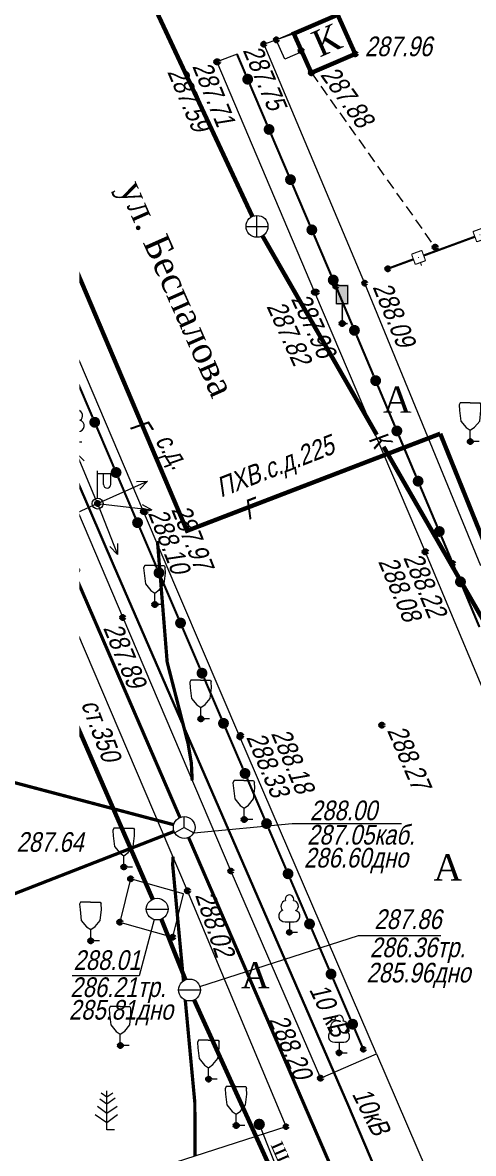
# Model space of a CAD drawing. Header units: metres. Extents: x 5191936 to 10384803, y 4968796 to 9938221.
# Drawn here: x 5192322.4 to 5192343, y 4969056.1 to 4969107.9 of the extents above; entities that cross this region are included whole.
import ezdxf

# ---------------------------------------------------------------- set-up
doc = ezdxf.new("R2010")
doc.units = ezdxf.units.M
for name, pattern in [('COMMUN', [6, 5, -1]), ('DASHED', [0.75, 0.5, -0.25]), ('DASHEDX2', [1.5, 1, -0.5])]:
    doc.linetypes.add(name, pattern=pattern)
doc.layers.get('0').update_dxf_attribs({"lineweight": 18})
for name, color, linetype, lineweight in [('51361400', 7, 'Continuous', 18), ('51361800', 7, 'Continuous', 18), ('51361960', 7, 'Continuous', 18), ('51472300', 7, 'Continuous', 18), ('71133100', 7, 'Continuous', 18), ('71133200', 7, 'Continuous', 18), ('71133600', 7, 'Continuous', 18), ('82211000', 7, 'Continuous', 18), ('82212100', 7, 'Continuous', 18), ('Commun', 7, 'Continuous', 18), ('GEO_POINTS', 7, 'Continuous', 18), ('Otm', 7, 'Continuous', 18), ('R_Поверхность9_CNT-MAJ', 7, 'Continuous', 18), ('Sit', 7, 'Continuous', 18), ('Text', 7, 'Continuous', 18), ('Text_com', 7, 'Continuous', 18), ('Us_znak', 7, 'Continuous', 18), ('Us_znak_fon', 7, 'Continuous', 18), ('Рамка и сетка', 7, 'Continuous', 18)]:
    doc.layers.add(name, color=color, linetype=linetype, lineweight=lineweight)
doc.styles.add('eskd', font='ESKD1.shx', dxfattribs={"width": 1.2, "oblique": 15})
doc.styles.get("Standard").update_dxf_attribs({"font": 'arial.ttf', "width": 0.8, "oblique": 13, "height": 0.9})
doc.styles.add('style1', font='times.ttf', dxfattribs={"height": 1})
doc.linetypes.add('KABELww_500', pattern='A,0.0001,-0.4,[131,ltypeshp.shx,S=0.4,R=90,X=0.4,Y=-0.4],0.2,[131,ltypeshp.shx,S=0.2,R=90,X=0.4,Y=-0.2],3.6,[131,ltypeshp.shx,S=0.2,R=-90,X=-0.4,Y=0.2],0.2,[131,ltypeshp.shx,S=0.4,R=-90,X=-0.4,Y=0.4],-0.8,4,-0.4', length=9.6001)
doc.linetypes.add('ПОДЗ_ЛИНИИ_СВЯЗИ', pattern='A,4.8,-0.2,[133,ltypeshp.shx,S=0.2,R=0,X=-0.2,Y=0],-0.2,4.8,-2', length=12)

# ---------------------------------------------------------------- blocks, each defined once
blk = doc.blocks.new('71133200')
for p, q in [((-0.924145, 3.560442), (-1.024145, 3.360442)), ((-1.024145, 3.360442), (-0.977382, 2.864397)), ((-0.024145, 3.560442), (-0.924145, 3.560442)), ((-0.024145, 3.560442), (0.875855, 3.560442)), ((0.875855, 3.560442), (0.958164, 3.395824)), ((0.975974, 2.864397), (0.958164, 3.395824)), ((-0.977382, 2.864397), (-0.861899, 1.88241)), ((0.861899, 1.88241), (0.975974, 2.864397)), ((-0.861899, 1.88241), (-0.374616, 1.28565)), ((-0.374616, 1.28565), (0, 1.039723)), ((0, 1.039723), (0.401375, 1.321765)), ((0, 0), (0, 1.039723)), ((0.401375, 1.321765), (0.861899, 1.88241)), ((0.8, 0), (0, 0))]:
    blk.add_line(p, q)
at = {"style": 'eskd', "oblique": 14.99997778}
blk.add_attdef('Z', (1.873004, -0.239356), '', height=2, dxfattribs=at)
blk = doc.blocks.new('71133100')
for p, q in [((-0.39, 0.96), (0.43, 0.96)), ((0, 0.96), (0, 0)), ((0, 0), (0.75, 0))]:
    blk.add_line(p, q)
for centre, radius, start, end in [((0.01, 3.04), 0.39, 339.52, 198.62), ((-0.26, 2.38), 0.52, 101.09, 227.21), ((0.33, 2.4), 0.5, 301.87, 85.62), ((-0.44, 1.5), 0.538, 107.1058, 275.2306), ((0.46, 1.48), 0.52, 267.04, 76.7)]:
    blk.add_arc(centre, radius, start, end)
at = {"style": 'eskd', "oblique": 15}
blk.add_attdef('Z', (1.7, -0.17), '', height=2, dxfattribs=at)
blk = doc.blocks.new('71133600')
for p, q in [((-0.52, 3.39), (0, 3.02)), ((0, 3.02), (0.55, 3.39)), ((-0.86, 2.16), (0, 1.51)), ((0, 1.51), (0.96, 2.16))]:
    blk.add_line(p, q)
for points in [[(0.71, 0), (0, 0), (0, 3.55)], [(-0.64, 2.84), (0, 2.37), (0, 2.37), (0.78, 2.93)], [(-1.05, 1.38), (0, 0.67), (1, 1.38)]]:
    blk.add_lwpolyline(points)
at = {"style": 'eskd', "oblique": 15}
blk.add_attdef('Z', (2.03, -0.19), '', height=2, dxfattribs=at)
blk = doc.blocks.new('51472300')
for p, q in [((0, 0.5), (0, 3)), ((0, 2.75), (1.5, 2.75)), ((0.54, 1.74), (0.54, 2.75)), ((1.2, 1.74), (1.2, 2.75))]:
    blk.add_line(p, q)
at = {"color": 7}
for radius in [0.5, 0.05]:
    blk.add_circle((0, 0), radius, dxfattribs=at)
blk.add_arc((0.87, 1.75), 0.331, 182.1567, 357.8433)
at = {"oblique": 15}
blk.add_attdef('Z', (1.02, -1.37), '', height=2, dxfattribs=at)
blk = doc.blocks.new('NAPR')
at = {"layer": 'Us_znak', "color": 0, "linetype": 'Continuous', "lineweight": -2}
for p in [(-0.191, 2.038), (0.189, 2.037)]:
    blk.add_line(p, (0, 2.5), dxfattribs=at)
blk.add_lwpolyline([(0, 0), (0, 2.5)], dxfattribs=at)
blk = doc.blocks.new('KOVER')
at = {"layer": 'Us_znak', "lineweight": -2}
blk.add_hatch(color=0, dxfattribs=at).paths.add_polyline_path([(-0.21, 0, 1), (0.21, 0, 1)])
at = {"layer": 'Us_znak_fon', "true_color": 0xffffff}
blk.add_hatch(color=7, dxfattribs=at).paths.add_polyline_path([(-0.26, 0, 1), (0.26, 0, 1)])
at = {"layer": 'Us_znak', "color": 0, "lineweight": -2}
blk.add_circle((0, 0), 0.21, dxfattribs=at)
blk = doc.blocks.new('ZNAK')
at = {"layer": 'Us_znak_fon', "true_color": 0xffffff}
blk.add_hatch(color=7, dxfattribs=at).paths.add_polyline_path([(0.3, 1.8), (-0.3, 1.8), (-0.3, 0.85), (-0.05, 0.85), (-0.05, -0.05), (0.25, -0.05), (0.25, 0.05), (0.05, 0.05), (0.05, 0.85), (0.3, 0.85)])
at = {"layer": 'Us_znak', "color": 0, "linetype": 'Continuous', "lineweight": -2, "ltscale": 10}
blk.add_lwpolyline([(-0.25, 1.75), (0.25, 1.75), (0.25, 0.9), (-0.25, 0.9)], close=True, dxfattribs=at)
at = {"layer": 'Us_znak', "linetype": 'DASHEDX2', "ltscale": 10}
blk.add_lwpolyline([(0, 0.9), (0, 0), (0.25, 0)], dxfattribs=at)
blk = doc.blocks.new('*U47')
at = {"layer": '82212100', "linetype": 'Continuous', "ltscale": 0.5}
for points in [[(5192343.338, 4969098.199, 1), (5192343.291, 4969098.182, 1)], [(5192340.522, 4969097.164, 1), (5192340.475, 4969097.147, 1)]]:
    blk.add_hatch(color=256, dxfattribs=at).paths.add_polyline_path(points, flags=0)
for points, const_width in [([(5192340.733, 4969097.242), (5192343.08, 4969098.104)], 0.1), ([(5192342.994, 4969098.339), (5192343.463, 4969098.511)], 0.05), ([(5192343.166, 4969097.869), (5192342.994, 4969098.339)], 0.05), ([(5192343.463, 4969098.511), (5192343.636, 4969098.042)], 0.05), ([(5192343.636, 4969098.042), (5192343.166, 4969097.869)], 0.05), ([(5192343.401, 4969097.956), (5192343.453, 4969097.815)], 0.05), ([(5192340.178, 4969097.304), (5192340.647, 4969097.477)], 0.05), ([(5192340.35, 4969096.835), (5192340.178, 4969097.304)], 0.05), ([(5192340.647, 4969097.477), (5192340.82, 4969097.007)], 0.05), ([(5192340.82, 4969097.007), (5192340.35, 4969096.835)], 0.05), ([(5192340.585, 4969096.921), (5192340.637, 4969096.78)], 0.05)]:
    blk.add_lwpolyline(points, dxfattribs=dict(at, const_width=const_width))
at = {"layer": '82212100', "ltscale": 0.5, "const_width": 0.1}
blk.add_lwpolyline([(5192343.549, 4969098.276), (5192343.628, 4969098.305)], dxfattribs=at)
at = {"layer": '82212100', "linetype": 'Continuous', "ltscale": 0.5, "flags": 128}
blk.add_lwpolyline([(5192339.091, 4969096.639, 0.1, 0.1, 0), (5192340.264, 4969097.07, 0, 0, 0)], format="xyseb", dxfattribs=at)
blk = doc.blocks.new('*U58')
at = {"layer": '82211000', "linetype": 'Continuous', "ltscale": 0.5}
for points in [[(5192318.876, 4969103.266, 1), (5192318.535, 4969103.632, 1)], [(5192320.791, 4969100.965, 1), (5192320.465, 4969101.344, 1)], [(5192321.829, 4969098.573, 1), (5192321.632, 4969099.033, 1)], [(5192322.81, 4969096.273, 1), (5192322.614, 4969096.733, 1)], [(5192323.791, 4969093.974, 1), (5192323.595, 4969094.434, 1)], [(5192324.772, 4969091.675, 1), (5192324.576, 4969092.135, 1)], [(5192325.753, 4969089.375, 1), (5192325.557, 4969089.835, 1)], [(5192326.735, 4969087.076, 1), (5192326.538, 4969087.536, 1)], [(5192327.717, 4969084.777, 1), (5192327.52, 4969085.236, 1)], [(5192328.702, 4969082.479, 1), (5192328.505, 4969082.939, 1)], [(5192329.687, 4969080.182, 1), (5192329.49, 4969080.641, 1)], [(5192330.673, 4969077.884, 1), (5192330.476, 4969078.343, 1)], [(5192331.658, 4969075.586, 1), (5192331.461, 4969076.046, 1)], [(5192332.644, 4969073.289, 1), (5192332.447, 4969073.748, 1)], [(5192333.63, 4969070.992, 1), (5192333.433, 4969071.451, 1)], [(5192334.616, 4969068.694, 1), (5192334.419, 4969069.154, 1)], [(5192335.602, 4969066.397, 1), (5192335.405, 4969066.857, 1)], [(5192336.589, 4969064.1, 1), (5192336.391, 4969064.559, 1)], [(5192337.575, 4969061.803, 1), (5192337.378, 4969062.262, 1)]]:
    blk.add_hatch(color=256, dxfattribs=at).paths.add_polyline_path(points, flags=0)
at = {"layer": '82211000', "ltscale": 0.5, "const_width": 0.1}
blk.add_lwpolyline([(5192318.528, 4969103.624, 0.104596), (5192317.469, 4969104.242, 0.104596)], format="xyb", dxfattribs=at)
at = {"layer": '82211000', "linetype": 'Continuous', "ltscale": 0.5}
for points in [[(5192320.465, 4969101.344, 0.1, 0.1, -0.006177), (5192318.898, 4969103.219, 0.1, 0.1, 0.004219), (5192318.868, 4969103.259, 0, 0, 0)], [(5192321.632, 4969099.033, 0.1, 0.1, 0), (5192320.824, 4969100.927, 0.1, 0.1, -0.000126), (5192320.791, 4969100.965, 0, 0, 0)], [(5192327.52, 4969085.236, 0.1, 0.1, 0), (5192327.476, 4969085.338, 0.1, 0.1, 0), (5192326.735, 4969087.076, 0, 0, 0)], [(5192332.447, 4969073.748, 0.1, 0.1, 0), (5192331.9, 4969075.021, 0.1, 0.1, 0), (5192331.658, 4969075.586, 0, 0, 0)]]:
    blk.add_lwpolyline(points, format="xyseb", dxfattribs=at)
at = {"layer": '82211000', "linetype": 'Continuous', "ltscale": 0.5, "const_width": 0.1}
for points in [[(5192322.614, 4969096.733), (5192321.829, 4969098.573)], [(5192323.595, 4969094.434), (5192322.81, 4969096.273)], [(5192324.576, 4969092.135), (5192323.791, 4969093.974)], [(5192325.557, 4969089.835), (5192324.772, 4969091.675)], [(5192326.538, 4969087.536), (5192325.753, 4969089.375)], [(5192328.505, 4969082.939), (5192327.717, 4969084.777)], [(5192329.49, 4969080.641), (5192328.702, 4969082.479)], [(5192330.476, 4969078.343), (5192329.687, 4969080.182)], [(5192331.461, 4969076.046), (5192330.673, 4969077.884)], [(5192333.433, 4969071.451), (5192332.644, 4969073.289)], [(5192334.419, 4969069.154), (5192333.63, 4969070.992)], [(5192335.405, 4969066.857), (5192334.616, 4969068.694)], [(5192336.391, 4969064.559), (5192335.602, 4969066.397)], [(5192337.378, 4969062.262), (5192336.589, 4969064.1)]]:
    blk.add_lwpolyline(points, dxfattribs=at)
at = {"layer": '82211000', "linetype": 'Continuous', "ltscale": 0.5, "flags": 128}
blk.add_lwpolyline([(5192337.969, 4969060.884, 0.1, 0.1, 0), (5192337.575, 4969061.803, 0, 0, 0)], format="xyseb", dxfattribs=at)
blk = doc.blocks.new('*U62')
at = {"layer": '82211000', "linetype": 'Continuous', "ltscale": 0.5}
for points in [[(5192332.57, 4969105.548, 1), (5192332.766, 4969105.088, 1)], [(5192333.55, 4969103.248, 1), (5192333.746, 4969102.788, 1)], [(5192334.53, 4969100.948, 1), (5192334.726, 4969100.488, 1)], [(5192335.51, 4969098.648, 1), (5192335.706, 4969098.188, 1)], [(5192336.49, 4969096.348, 1), (5192336.686, 4969095.888, 1)], [(5192337.464, 4969094.046, 1), (5192337.659, 4969093.585, 1)], [(5192338.437, 4969091.743, 1), (5192338.631, 4969091.282, 1)], [(5192339.409, 4969089.439, 1), (5192339.603, 4969088.979, 1)], [(5192340.381, 4969087.136, 1), (5192340.575, 4969086.675, 1)], [(5192341.353, 4969084.833, 1), (5192341.547, 4969084.372, 1)], [(5192342.324, 4969082.529, 1), (5192342.517, 4969082.068, 1)]]:
    blk.add_hatch(color=256, dxfattribs=at).paths.add_polyline_path(points, flags=0)
at = {"layer": '82211000', "linetype": 'Continuous', "ltscale": 0.5, "flags": 128}
blk.add_lwpolyline([(5192332.178, 4969106.468, 0.1, 0.1, 0), (5192332.57, 4969105.548, 0, 0, 0)], format="xyseb", dxfattribs=at)
at = {"layer": '82211000', "linetype": 'Continuous', "ltscale": 0.5, "const_width": 0.1}
for points in [[(5192332.766, 4969105.088), (5192333.55, 4969103.248)], [(5192333.746, 4969102.788), (5192334.53, 4969100.948)], [(5192334.726, 4969100.488), (5192335.51, 4969098.648)], [(5192335.706, 4969098.188), (5192336.49, 4969096.348)], [(5192337.659, 4969093.585), (5192338.437, 4969091.743)], [(5192338.631, 4969091.282), (5192339.409, 4969089.439)], [(5192339.603, 4969088.979), (5192340.381, 4969087.136)], [(5192340.575, 4969086.675), (5192341.353, 4969084.833)], [(5192342.517, 4969082.068), (5192343.291, 4969080.224)]]:
    blk.add_lwpolyline(points, dxfattribs=at)
at = {"layer": '82211000', "linetype": 'Continuous', "ltscale": 0.5}
for points in [[(5192336.686, 4969095.888, 0.1, 0.1, 0), (5192336.711, 4969095.831, 0.1, 0.1, 0), (5192337.464, 4969094.046, 0, 0, 0)], [(5192341.547, 4969084.372, 0.1, 0.1, 0), (5192342.066, 4969083.144, 0.1, 0.1, 0), (5192342.324, 4969082.529, 0, 0, 0)]]:
    blk.add_lwpolyline(points, format="xyseb", dxfattribs=at)
blk = doc.blocks.new('51361400a')
at = {"style": 'eskd', "oblique": 15}
for tag, p in [('Z', (1.72, 1.4)), ('Z1', (1.72, -1)), ('Z2', (1.72, -3.4))]:
    blk.add_attdef(tag, p, '', height=2, dxfattribs=at)
at = {"color": 7}
blk.add_wipeout([(-0.1, 1), (-0.29, 0.96), (-0.47, 0.89), (-0.64, 0.78), (-0.78, 0.64), (-0.89, 0.47), (-0.96, 0.29), (-1, 0.1), (-1, -0.1), (-0.96, -0.29), (-0.89, -0.47), (-0.78, -0.64), (-0.64, -0.78), (-0.47, -0.89), (-0.29, -0.96), (-0.1, -1), (0.1, -1), (0.29, -0.96), (0.47, -0.89), (0.64, -0.78), (0.78, -0.64), (0.89, -0.47), (0.96, -0.29), (1, -0.1), (1, 0.1), (0.96, 0.29), (0.89, 0.47), (0.78, 0.64), (0.64, 0.78), (0.47, 0.89), (0.29, 0.96), (0.1, 1)], dxfattribs=at)
blk.add_line((-1, 0), (1, 0))
blk.add_circle((0, 0), 1)
blk = doc.blocks.new('51361960a')
at = {"style": 'eskd', "oblique": 15}
for tag, p in [('Z', (1.72, 1.4)), ('Z1', (1.72, -1)), ('Z2', (1.72, -3.4))]:
    blk.add_attdef(tag, p, '', height=2, dxfattribs=at)
at = {"color": 7}
blk.add_wipeout([(-0.1, 1), (-0.29, 0.96), (-0.47, 0.89), (-0.64, 0.78), (-0.78, 0.64), (-0.89, 0.47), (-0.96, 0.29), (-1, 0.1), (-1, -0.1), (-0.96, -0.29), (-0.89, -0.47), (-0.78, -0.64), (-0.64, -0.78), (-0.47, -0.89), (-0.29, -0.96), (-0.1, -1), (0.1, -1), (0.29, -0.96), (0.47, -0.89), (0.64, -0.78), (0.78, -0.64), (0.89, -0.47), (0.96, -0.29), (1, -0.1), (1, 0.1), (0.96, 0.29), (0.89, 0.47), (0.78, 0.64), (0.64, 0.78), (0.47, 0.89), (0.29, 0.96), (0.1, 1)], dxfattribs=at)
blk.add_wipeout([(-0.1, 1), (-0.29, 0.96), (-0.47, 0.89), (-0.64, 0.78), (-0.78, 0.64), (-0.89, 0.47), (-0.96, 0.29), (-1, 0.1), (-1, -0.1), (-0.96, -0.29), (-0.89, -0.47), (-0.78, -0.64), (-0.64, -0.78), (-0.47, -0.89), (-0.29, -0.96), (-0.1, -1), (0.1, -1), (0.29, -0.96), (0.47, -0.89), (0.64, -0.78), (0.78, -0.64), (0.89, -0.47), (0.96, -0.29), (1, -0.1), (1, 0.1), (0.96, 0.29), (0.89, 0.47), (0.78, 0.64), (0.64, 0.78), (0.47, 0.89), (0.29, 0.96), (0.1, 1)], dxfattribs=at)
for q in [(-0.87, -0.5), (0, 1), (0.87, -0.5)]:
    blk.add_line((0, 0), q)
blk.add_circle((0, 0), 1)
blk = doc.blocks.new('51361800a')
at = {"style": 'eskd', "oblique": 15}
for tag, p in [('Z', (1.72, 1.4)), ('Z1', (1.72, -1)), ('Z2', (1.72, -3.4))]:
    blk.add_attdef(tag, p, '', height=2, dxfattribs=at)
at = {"color": 7}
blk.add_wipeout([(-0.1, 1), (-0.29, 0.96), (-0.47, 0.89), (-0.64, 0.78), (-0.78, 0.64), (-0.89, 0.47), (-0.96, 0.29), (-1, 0.1), (-1, -0.1), (-0.96, -0.29), (-0.89, -0.47), (-0.78, -0.64), (-0.64, -0.78), (-0.47, -0.89), (-0.29, -0.96), (-0.1, -1), (0.1, -1), (0.29, -0.96), (0.47, -0.89), (0.64, -0.78), (0.78, -0.64), (0.89, -0.47), (0.96, -0.29), (1, -0.1), (1, 0.1), (0.96, 0.29), (0.89, 0.47), (0.78, 0.64), (0.64, 0.78), (0.47, 0.89), (0.29, 0.96), (0.1, 1)], dxfattribs=at)
for p, q in [((-1, 0), (1, 0)), ((0, -1), (0, 1))]:
    blk.add_line(p, q)
blk.add_circle((0, 0), 1)

msp = doc.modelspace()

# ---------------------------------------------------------------- linework, layer by layer
at = {"color": 192, "linetype": 'ПОДЗ_ЛИНИИ_СВЯЗИ', "lineweight": 60, "ltscale": 0.4, "const_width": 0.15, "flags": 128}
for points, elevation in [([(5192329.562, 4969071.503), (5192292.664, 4969156.736)], 290.074), ([(5192297.217, 4969079.642), (5192329.277, 4969071.172)], 287.444), ([(5192329.295, 4969070.862), (5192320.731, 4969067.523)], 290.074), ([(5192362.707, 4968994.942), (5192329.96, 4969070.585)], 290.074)]:
    msp.add_lwpolyline(points, dxfattribs=dict(at, elevation=elevation))
at = {"layer": 'Commun', "color": 4, "linetype": 'COMMUN', "ltscale": 0.7, "const_width": 0.2, "elevation": 287.906, "flags": 128}
for points in [[(5192293.291, 4969170.842), (5192329.917, 4969084.562)], [(5192341.493, 4969089.082), (5192372.739, 4969011.765)]]:
    msp.add_lwpolyline(points, dxfattribs=at)
at = {"layer": 'Commun', "color": 1, "linetype": 'KABELww_500', "lineweight": 30, "flags": 128}
msp.add_lwpolyline([(5192313.741, 4969113.03), (5192318.688, 4969101.205), (5192326.535, 4969083.027), (5192337.274, 4969058.319), (5192355.261, 4969016.032), (5192359.208, 4969007.01), (5192365.761, 4968992.071), (5192384.47, 4968949.726), (5192398.816, 4968916.917), (5192412.72, 4968884.388), (5192424.626, 4968856.733), (5192424.626, 4968856.733)], dxfattribs=at)
at = {"layer": 'Commun', "color": 32, "linetype": 'COMMUN', "ltscale": 0.7, "const_width": 0.2, "elevation": 288.999, "flags": 128}
for points in [[(5192332.882, 4969099.033), (5192327.85, 4969109.792)], [(5192338.583, 4969089.031), (5192333.344, 4969098.145)], [(5192353.544, 4969063.005), (5192338.897, 4969088.484)]]:
    msp.add_lwpolyline(points, dxfattribs=at)
at = {"layer": 'Commun', "color": 106, "linetype": 'COMMUN', "ltscale": 0.7, "const_width": 0.2, "flags": 128}
for points, elevation in [([(5192312.164, 4969104.826), (5192323.853, 4969077.999)], 285.381), ([(5192324.229, 4969077.137), (5192328.312, 4969067.764)], 285.381), ([(5192329.819, 4969064.067), (5192328.71, 4969066.846)], 288.015), ([(5192330.211, 4969063.147), (5192353.841, 4969011.103), (5192382.537, 4968939.632), (5192407.44, 4968884.601)], 288.015)]:
    msp.add_lwpolyline(points, dxfattribs=dict(at, elevation=elevation))
at = {"layer": 'GEO_POINTS', "lineweight": 60}
for centre in [(5192333.401, 4969106.92, 287.746), (5192333.98, 4969107.124, 287.753), (5192335.118, 4969106.625, 287.851), (5192337.597, 4969106.475, 287.963), (5192331.253, 4969106.111, 287.59), (5192331.29, 4969106.118, 287.71), (5192335.586, 4969105.611, 287.88), (5192341.262, 4969097.629, 288.127), (5192339.091, 4969096.639, 288.09), (5192335.733, 4969095.565, 287.817), (5192335.803, 4969095.567, 287.956), (5192336.711, 4969095.831, 288.053), (5192338.029, 4969095.983, 288.093), (5192323.023, 4969094.045, 287.914), (5192336.995, 4969094.126, 287.95), (5192324.687, 4969088.708, 287.97), (5192342.87, 4969088.72, 288.201), (5192325.789, 4969085.882, 287.906), (5192322.501, 4969085.514, 287.788), (5192327.89, 4969085.515, 288.1), (5192327.959, 4969085.504, 287.973), (5192340.796, 4969083.675, 288.079), (5192340.827, 4969083.678, 288.22), (5192342.066, 4969083.144, 288.34), (5192328.409, 4969081.262, 288.069), (5192326.939, 4969080.664, 287.891), (5192322.551, 4969079.041, 287.624), (5192330.521, 4969076.015, 288.203), (5192338.813, 4969075.731, 288.266), (5192332.314, 4969075.199, 288.33), (5192332.336, 4969075.255, 288.179), (5192324.209, 4969074.654, 287.733), (5192332.503, 4969071.413, 288.253), (5192329.755, 4969071.05, 288.002), (5192326.994, 4969069.234, 287.895), (5192327.303, 4969068.693, 287.921), (5192331.893, 4969069.051, 288.06), (5192329.91, 4969068.147, 288.024), (5192328.513, 4969067.314, 288.015), (5192326.811, 4969066.71, 287.773), (5192329.232, 4969066.018, 287.839), (5192334.577, 4969066.243, 288.402), (5192325.472, 4969065.849, 287.827), (5192326.83, 4969061.06, 287.882), (5192337.969, 4969060.884, 288.491), (5192336.853, 4969060.728, 288.455), (5192330.876, 4969059.522, 288.015), (5192336.001, 4969059.563, 288.199), (5192332.141, 4969057.396, 288.188), (5192333.197, 4969057.448, 288.199), (5192334.427, 4969057.341, 288.138)]:
    msp.add_circle(centre, 0.06, dxfattribs=at)
at = {"layer": 'R_Поверхность9_CNT-MAJ', "color": 32, "const_width": 0.15, "elevation": 288, "flags": 128}
for points in [[(5192328.533, 4969084.161), (5192328.977, 4969078.621), (5192329.936, 4969074.883), (5192330.085, 4969074.005), (5192330.124, 4969073.197)], [(5192329.242, 4969069.711), (5192329.232, 4969069.314), (5192330.244, 4969058.45), (5192330.259, 4969056.005)]]:
    msp.add_lwpolyline(points, dxfattribs=at)
at = {"layer": 'Sit', "const_width": 0.2, "elevation": 287.963, "flags": 128}
msp.add_lwpolyline([(5192337.597, 4969106.475), (5192335.586, 4969105.611), (5192334.782, 4969107.407), (5192336.793, 4969108.271)], close=True, dxfattribs=at)
at = {"layer": 'Sit', "flags": 128}
for points, elevation in [([(5192333.98, 4969107.124), (5192334.798, 4969107.481), (5192335.184, 4969106.596), (5192334.366, 4969106.239)], 287.753), ([(5192327.303, 4969068.693), (5192326.811, 4969066.71), (5192329.232, 4969066.018), (5192329.724, 4969068.002)], 287.921)]:
    msp.add_lwpolyline(points, close=True, dxfattribs=dict(at, elevation=elevation))
for points, elevation in [([(5192333.401, 4969106.92), (5192334.782, 4969107.407)], 287.746), ([(5192337.597, 4969106.475), (5192335.586, 4969105.611), (5192334.782, 4969107.407)], 287.963), ([(5192332.178, 4969106.468), (5192331.253, 4969106.111)], 287.698), ([(5192333.401, 4969106.92), (5192338.029, 4969095.983), (5192343.334, 4969083.05)], 287.746), ([(5192333.401, 4969106.92), (5192333.401, 4969106.92)], 287.746), ([(5192331.253, 4969106.111), (5192335.733, 4969095.565), (5192340.796, 4969083.675), (5192348.172, 4969066.147), (5192353.406, 4969053.78), (5192357.012, 4969045.085)], 287.59), ([(5192316.629, 4969104.948), (5192321.542, 4969093.376), (5192326.939, 4969080.664), (5192331.893, 4969069.051), (5192336.001, 4969059.563), (5192336.001, 4969059.563)], 287.405), ([(5192328.408, 4969055.412), (5192334.427, 4969057.341), (5192329.91, 4969068.147), (5192322.501, 4969085.514)], 287.961), ([(5192330.204, 4969070.807), (5192334.71, 4969071.225), (5192339.72, 4969071.225)], 290.074), ([(5192328.382, 4969066.825), (5192327.697, 4969064.253), (5192324.625, 4969064.253)], 288.015), ([(5192330.481, 4969063.756), (5192337.741, 4969066.1), (5192341.518, 4969066.1)], 288.015), ([(5192336.001, 4969059.563), (5192338.577, 4969060.674)], 287.405), ([(5192338.577, 4969060.674), (5192342.275, 4969052.099)], 287.405), ([(5192333.197, 4969057.448), (5192334.857, 4969053.276)], 288.199)]:
    msp.add_lwpolyline(points, dxfattribs=dict(at, elevation=elevation))
at = {"layer": 'Sit', "linetype": 'DASHED', "flags": 128}
for points, elevation in [([(5192335.586, 4969105.611), (5192341.359, 4969097.472)], 287.88), ([(5192322.501, 4969085.514), (5192310.036, 4969080.185)], 287.788)]:
    msp.add_lwpolyline(points, dxfattribs=dict(at, elevation=elevation))
at = {"layer": 'Sit', "flags": 128}
for points, elevation in [([(5192338.577, 4969060.674), (5192332.314, 4969075.199), (5192327.89, 4969085.515), (5192321.21, 4969101.169, 0.047662), (5192319.247, 4969103.503, 0.193913), (5192316.629, 4969104.948, 0.065939), (5192314.194, 4969104.922, 0.067327), (5192312.366, 4969104.403), (5192304.957, 4969101.172)], 287.405), ([(5192328.408, 4969055.412, -0.319903), (5192320.577, 4969056.3, 20.412914)], 287.961)]:
    msp.add_lwpolyline(points, format="xyb", dxfattribs=dict(at, elevation=elevation))
at = {"layer": 'Sit', "color": 4, "linetype": 'COMMUN', "ltscale": 0.7, "const_width": 0.2, "elevation": 287.906, "flags": 128}
msp.add_lwpolyline([(5192329.8, 4969084.6), (5192341.493, 4969089.082)], dxfattribs=at)

# ---------------------------------------------------------------- block references
at = {"layer": '51472300', "color": 7, "xscale": 0.5, "yscale": 0.5, "zscale": 0.5}
msp.add_blockref('51472300', (5192325.789, 4969085.882, 287.906), dxfattribs=at)
at = {"layer": '71133100', "color": 7, "xscale": 0.5, "yscale": 0.5, "zscale": 0.5}
for p in [(5192324.687, 4969088.708, 287.97), (5192334.577, 4969066.243, 288.402), (5192336.853, 4969060.728, 288.455)]:
    msp.add_blockref('71133100', p, dxfattribs=at)
at = {"layer": '71133200', "color": 7, "xscale": 0.5, "yscale": 0.5, "zscale": 0.5}
for p in [(5192323.023, 4969094.045, 287.914), (5192342.87, 4969088.72, 288.201), (5192328.409, 4969081.262, 288.069), (5192322.551, 4969079.041, 287.624), (5192330.521, 4969076.015, 288.203), (5192324.209, 4969074.654, 287.733), (5192332.503, 4969071.413, 288.253), (5192326.994, 4969069.234, 287.895), (5192325.472, 4969065.849, 287.827), (5192326.83, 4969061.06, 287.882), (5192330.876, 4969059.522, 288.015), (5192332.141, 4969057.396, 288.188)]:
    msp.add_blockref('71133200', p, dxfattribs=at)
at = {"layer": '71133600', "color": 7, "xscale": 0.5, "yscale": 0.5, "zscale": 0.5}
msp.add_blockref('71133600', (5192326.208, 4969057.201, 287.976), dxfattribs=at)
at = {"layer": '82211000', "color": 7}
for name in ['*U62', '*U58']:
    msp.add_blockref(name, (0, 0), dxfattribs=at)
at = {"layer": '82212100', "color": 7}
msp.add_blockref('*U47', (0, 0), dxfattribs=at)
at = {"layer": 'Sit', "color": 7, "linetype": 'Continuous'}
for name, p in [('ZNAK', (5192336.995, 4969094.126, 287.95)), ('KOVER', (5192333.197, 4969057.448, 288.199))]:
    msp.add_blockref(name, p, dxfattribs=at)
for rotation in [22.63254919406308, 294.0603694856759]:
    msp.add_blockref('NAPR', (5192325.789, 4969085.882, 287.906), dxfattribs=dict(at, rotation=rotation))
at = {"layer": 'Sit', "color": 7, "linetype": 'Continuous', "xscale": -1}
for rotation in [114.5908864449978, 201.3055858978623, 263.4347005427211]:
    msp.add_blockref('NAPR', (5192325.789, 4969085.882, 287.906), dxfattribs=dict(at, rotation=rotation))

# ---------------------------------------------------------------- texts
at = {"layer": 'Otm', "oblique": 13, "width": 0.8}
for s, p in [('287.96', (5192338.043, 4969106.373, 287.963)), ('287.64', (5192322.07, 4969069.93, 287.645))]:
    msp.add_text(s, height=0.9, dxfattribs=at).set_placement(p)
for s, rotation, p in [('287.75', 292.9346, (5192332.432, 4969106.648, 287.746)), ('287.71', 292.1527, (5192330.117, 4969105.915, 287.71)), ('287.59', 293.0206, (5192328.972, 4969105.658, 287.59)), ('287.88', 305.3478, (5192335.972, 4969105.517, 287.88)), ('287.61', 293.0341, (5192322.601, 4969101.172, 287.611)), ('287.76', 293.0341, (5192321.507, 4969101.064, 287.756)), ('288.09', 292.3056, (5192338.383, 4969095.804, 288.093)), ('287.82', 294.5409, (5192333.519, 4969094.918, 287.817)), ('287.96', 294.5409, (5192334.64, 4969095.26, 287.956)), ('287.71', 293.0041, (5192320.571, 4969092.923, 287.714)), ('287.79', 295.9533, (5192322.841, 4969085.201, 287.788)), ('288.10', 291.3823, (5192328.091, 4969085.443, 576.006)), ('287.97', 291.3823, (5192329.154, 4969085.614, 575.879)), ('288.08', 292.8216, (5192338.637, 4969083.23, 288.079)), ('288.22', 292.8216, (5192339.786, 4969083.407, 288.22)), ('287.89', 292.5677, (5192326.031, 4969080.183, 287.891)), ('288.18', 292.8032, (5192333.728, 4969075.353, 288.179)), ('288.27', 293.1932, (5192339.044, 4969075.492, 288.266)), ('288.33', 292.8032, (5192332.59, 4969075.181, 288.33)), ('288.02', 288.6332, (5192330.252, 4969067.946, 288.024)), ('288.20', 293.288, (5192333.615, 4969062.247, 288.199))]:
    msp.add_text(s, height=0.9, rotation=rotation, dxfattribs=at).set_placement(p)
at = {"layer": 'Text', "color": 7, "style": 'style1'}
msp.add_text('К', height=1.2, rotation=23.7921, dxfattribs=at).set_placement((5192335.966, 4969106.309, -285.654))
at = {"layer": 'Text', "style": 'style1'}
for s, height, rotation, p in [('ул. Беспалова', 1.2, 293.918, (5192326.746, 4969100.34, -285.22)), ('шлаг.', 0.8, 293.8149, (5192333.711, 4969056.498))]:
    msp.add_text(s, height=height, rotation=rotation, dxfattribs=at).set_placement(p)
for p in [(5192338.868, 4969090.043), (5192341.186, 4969068.615), (5192332.365, 4969063.68, 287.405)]:
    msp.add_text('А', height=1.2, dxfattribs=at).set_placement(p)
at = {"layer": 'Text_com', "oblique": 13, "width": 0.8}
for s, rotation, p in [('10кВ', 296.6455, (5192322.359, 4969093.522, 278.021)), ('Г', 302.1633, (5192327.226, 4969089.418, 2.153)), ('с.д.', 302.1633, (5192328.397, 4969088.757, 287.906)), ('ПХВ.с.д.225', 21.239, (5192331.442, 4969086.15, 856.215)), ('К', 302.9686, (5192338.177, 4969088.837, 287.746)), ('Г', 20.9233, (5192332.676, 4969085.109, 282.238)), ('В', 290.4382, (5192323.422, 4969077.823, 282.899)), ('ст.350', 290.4517, (5192325.02, 4969076.714, 277.672)), ('10кВ', 296.6455, (5192337.432, 4969058.841, 278.021))]:
    msp.add_text(s, height=0.9, rotation=rotation, dxfattribs=at).set_placement(p)
for s, p in [('288.00', (5192335.521, 4969071.376, 288.002)), ('287.05каб.', (5192335.395, 4969070.262, 288.002)), ('286.60дно', (5192335.248, 4969069.21, 288.002)), ('287.86', (5192338.474, 4969066.395)), ('286.36тр.', (5192338.271, 4969065.102)), ('288.01', (5192324.685, 4969064.521, 288.015)), ('285.96дно', (5192338.11, 4969063.947)), ('286.21тр.', (5192324.54, 4969063.28)), ('285.81дно', (5192324.474, 4969062.244))]:
    msp.add_text(s, height=0.9, dxfattribs=at).set_placement(p)
at = {"layer": 'Text_com', "color": 1, "oblique": 13, "width": 0.8}
msp.add_text('10 кВ ', height=0.9, rotation=295.6548, dxfattribs=at).set_placement((5192335.468, 4969063.626, 568.007))

# ---------------------------------------------------------------- next in the draw order: block references
at = {"layer": '51361400', "color": 7, "xscale": 0.5, "yscale": 0.5, "zscale": 0.5}
for p in [(5192328.519, 4969067.308, 288.015), (5192330.004, 4969063.602, 288.015)]:
    msp.add_blockref('51361400a', p, dxfattribs=at)
at = {"layer": '51361800', "color": 7, "xscale": 0.5, "yscale": 0.5, "zscale": 0.5}
msp.add_blockref('51361800a', (5192333.094, 4969098.579, 287.59), dxfattribs=at)
at = {"layer": '51361960', "color": 7, "xscale": 0.5, "yscale": 0.5, "zscale": 0.5}
msp.add_blockref('51361960a', (5192329.761, 4969071.044, 290.074), dxfattribs=at)

# ---------------------------------------------------------------- next in the draw order: wipeouts: each hides what was drawn before it
msp.add_wipeout([(5192229.949, 4969104.071), (5192322.449, 4969104.071), (5192324.949, 4969074.071), (5192219.949, 4969074.071)]).dxf.layer = 'Рамка и сетка'

# ---------------------------------------------------------------- next in the draw order: wipeouts: each hides what was drawn before it
msp.add_wipeout([(5192324.949, 4969074.071), (5192322.449, 4969104.071), (5192322.449, 4969220.071), (5192324.949, 4969222.571)]).dxf.layer = 'Рамка и сетка'

doc.saveas('drawing.dxf')
